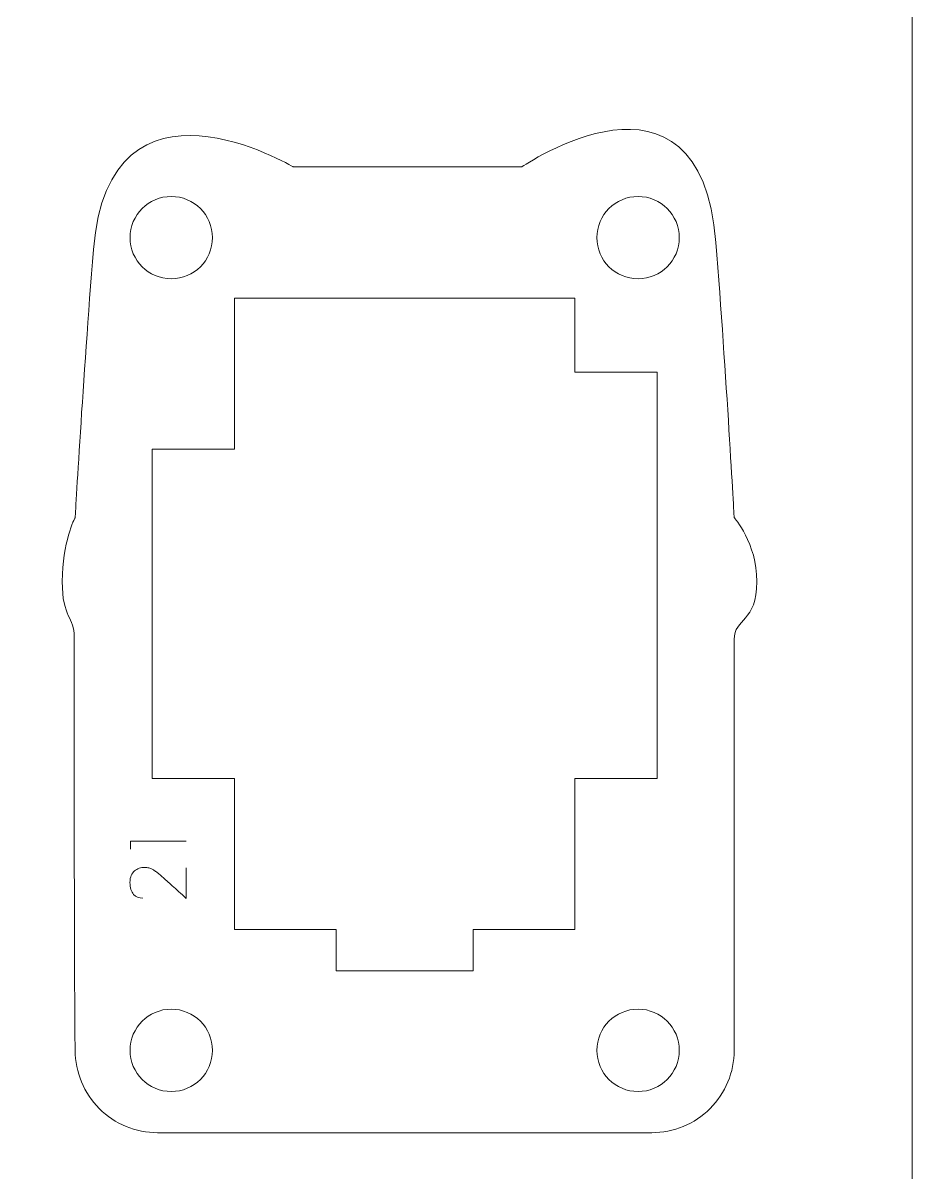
# Model space of a CAD drawing. Header units: millimetres. Extents: x 1 to 3601, y 1 to 1248.
# Drawn here: x 1252.04 to 1284.42, y 1025.66 to 1067.54 of the extents above; entities that cross this region are included whole.
import ezdxf

# ---------------------------------------------------------------- set-up
doc = ezdxf.new("R2010")
doc.units = ezdxf.units.MM
doc.layers.get('0').update_dxf_attribs({"lineweight": 5})
doc.layers.add('MARCATGE', color=1, linetype='Continuous', lineweight=5)
doc.layers.add('TALL 1', color=4, linetype='Continuous', lineweight=5)

msp = doc.modelspace()

# ---------------------------------------------------------------- linework, layer by layer
at = {"lineweight": 9}
msp.add_lwpolyline([(1284.418, 915.61), (1284.418, 1215.61), (1084.418, 1215.61), (1084.418, 915.61), (1284.418, 915.61)], close=True, dxfattribs=at)
msp.add_open_spline([(1274.941, 1027.126), (1274.941, 1027.126), (1256.941, 1027.126), (1256.941, 1027.126), (1256.941, 1027.126), (1256.145, 1027.126), (1255.382, 1027.442), (1254.82, 1028.005), (1254.82, 1028.005), (1254.257, 1028.567), (1253.941, 1029.33), (1253.941, 1030.126), (1253.941, 1030.126), (1253.92, 1030.113), (1253.896, 1039.45), (1253.905, 1045.174), (1253.905, 1045.174), (1253.907, 1045.921), (1253.469, 1045.86), (1253.469, 1047.205), (1253.469, 1047.205), (1253.469, 1048.616), (1253.926, 1049.517), (1253.941, 1049.526), (1253.941, 1049.526), (1253.941, 1049.526), (1254.224, 1054.568), (1254.606, 1059.291), (1254.606, 1059.291), (1255.176, 1066.327), (1261.885, 1062.3), (1261.885, 1062.3), (1261.885, 1062.3), (1261.885, 1062.3), (1270.204, 1062.3), (1270.204, 1062.3), (1270.204, 1062.3), (1270.204, 1062.3), (1276.706, 1066.775), (1277.276, 1059.551), (1277.276, 1059.551), (1277.658, 1054.702), (1277.941, 1049.526), (1277.941, 1049.526), (1277.941, 1049.526), (1277.941, 1049.526), (1278.769, 1048.598), (1278.769, 1047.205), (1278.769, 1047.205), (1278.769, 1045.694), (1277.941, 1045.886), (1277.941, 1045.085), (1277.941, 1045.085), (1277.941, 1039.359), (1277.941, 1030.126), (1277.941, 1030.126), (1277.941, 1030.126), (1277.941, 1029.33), (1277.625, 1028.567), (1277.062, 1028.005), (1277.062, 1028.005), (1276.499, 1027.442), (1275.736, 1027.126), (1274.941, 1027.126)], degree=3, knots=[0, 0, 0, 0, 0.058824, 0.058824, 0.058824, 0.058824, 0.117647, 0.117647, 0.117647, 0.117647, 0.176471, 0.176471, 0.176471, 0.176471, 0.235294, 0.235294, 0.235294, 0.235294, 0.294118, 0.294118, 0.294118, 0.294118, 0.352941, 0.352941, 0.352941, 0.352941, 0.411765, 0.411765, 0.411765, 0.411765, 0.470588, 0.470588, 0.470588, 0.470588, 0.529412, 0.529412, 0.529412, 0.529412, 0.588235, 0.588235, 0.588235, 0.588235, 0.647059, 0.647059, 0.647059, 0.647059, 0.705882, 0.705882, 0.705882, 0.705882, 0.764706, 0.764706, 0.764706, 0.764706, 0.823529, 0.823529, 0.823529, 0.823529, 0.882353, 0.882353, 0.882353, 0.882353, 1, 1, 1, 1], dxfattribs=at)
at = {"layer": 'MARCATGE', "lineweight": 9}
for points, knots in [([(1255.951, 1037.745), (1255.951, 1037.745), (1255.951, 1037.454), (1255.951, 1037.454), (1255.951, 1037.454), (1255.951, 1037.454), (1255.951, 1037.745), (1255.951, 1037.745), (1255.951, 1037.745), (1255.951, 1037.745), (1257.983, 1037.745), (1257.983, 1037.745), (1257.983, 1037.745), (1257.983, 1037.745), (1255.951, 1037.745), (1255.951, 1037.745)], [0, 0, 0, 0, 0.2, 0.2, 0.2, 0.2, 0.4, 0.4, 0.4, 0.4, 0.6, 0.6, 0.6, 0.6, 1, 1, 1, 1]), ([(1257.983, 1035.662), (1257.795, 1035.832), (1257.625, 1035.985), (1257.472, 1036.122), (1257.472, 1036.122), (1257.408, 1036.181), (1257.344, 1036.239), (1257.28, 1036.296), (1257.28, 1036.296), (1257.216, 1036.353), (1257.158, 1036.405), (1257.105, 1036.451), (1257.105, 1036.451), (1257.053, 1036.497), (1257.008, 1036.536), (1256.971, 1036.567), (1256.971, 1036.567), (1256.935, 1036.598), (1256.912, 1036.616), (1256.902, 1036.622), (1256.902, 1036.622), (1256.883, 1036.633), (1256.861, 1036.648), (1256.836, 1036.667), (1256.836, 1036.667), (1256.811, 1036.686), (1256.78, 1036.704), (1256.746, 1036.722), (1256.746, 1036.722), (1256.711, 1036.74), (1256.67, 1036.756), (1256.623, 1036.769), (1256.623, 1036.769), (1256.576, 1036.782), (1256.521, 1036.788), (1256.459, 1036.788), (1256.459, 1036.788), (1256.397, 1036.788), (1256.335, 1036.778), (1256.273, 1036.757), (1256.273, 1036.757), (1256.211, 1036.737), (1256.155, 1036.705), (1256.105, 1036.661), (1256.105, 1036.661), (1256.055, 1036.618), (1256.015, 1036.562), (1255.984, 1036.494), (1255.984, 1036.494), (1255.953, 1036.425), (1255.937, 1036.342), (1255.937, 1036.244), (1255.937, 1036.244), (1255.939, 1036.046), (1255.982, 1035.901), (1256.067, 1035.808), (1256.067, 1035.808), (1256.152, 1035.715), (1256.263, 1035.668), (1256.403, 1035.668), (1256.403, 1035.668), (1256.263, 1035.668), (1256.152, 1035.715), (1256.067, 1035.808), (1256.067, 1035.808), (1255.982, 1035.901), (1255.939, 1036.046), (1255.937, 1036.244), (1255.937, 1036.244), (1255.937, 1036.342), (1255.953, 1036.425), (1255.984, 1036.494), (1255.984, 1036.494), (1256.015, 1036.562), (1256.055, 1036.618), (1256.105, 1036.661), (1256.105, 1036.661), (1256.155, 1036.705), (1256.211, 1036.737), (1256.273, 1036.757), (1256.273, 1036.757), (1256.335, 1036.778), (1256.397, 1036.788), (1256.459, 1036.788), (1256.459, 1036.788), (1256.521, 1036.788), (1256.576, 1036.782), (1256.623, 1036.769), (1256.623, 1036.769), (1256.67, 1036.756), (1256.711, 1036.74), (1256.746, 1036.722), (1256.746, 1036.722), (1256.78, 1036.704), (1256.811, 1036.686), (1256.836, 1036.667), (1256.836, 1036.667), (1256.861, 1036.648), (1256.883, 1036.633), (1256.902, 1036.622), (1256.902, 1036.622), (1256.912, 1036.616), (1256.935, 1036.598), (1256.971, 1036.567), (1256.971, 1036.567), (1257.008, 1036.536), (1257.053, 1036.497), (1257.105, 1036.451), (1257.105, 1036.451), (1257.158, 1036.405), (1257.216, 1036.353), (1257.28, 1036.296), (1257.28, 1036.296), (1257.344, 1036.239), (1257.408, 1036.181), (1257.472, 1036.122), (1257.472, 1036.122), (1257.625, 1035.985), (1257.795, 1035.832), (1257.983, 1035.662), (1257.983, 1035.662), (1257.983, 1035.662), (1257.983, 1036.774), (1257.983, 1036.774), (1257.983, 1036.774), (1257.983, 1036.774), (1257.983, 1035.662), (1257.983, 1035.662)], [0, 0, 0, 0, 0.030303, 0.030303, 0.030303, 0.030303, 0.060606, 0.060606, 0.060606, 0.060606, 0.090909, 0.090909, 0.090909, 0.090909, 0.121212, 0.121212, 0.121212, 0.121212, 0.151515, 0.151515, 0.151515, 0.151515, 0.181818, 0.181818, 0.181818, 0.181818, 0.212121, 0.212121, 0.212121, 0.212121, 0.242424, 0.242424, 0.242424, 0.242424, 0.272727, 0.272727, 0.272727, 0.272727, 0.30303, 0.30303, 0.30303, 0.30303, 0.333333, 0.333333, 0.333333, 0.333333, 0.363636, 0.363636, 0.363636, 0.363636, 0.393939, 0.393939, 0.393939, 0.393939, 0.424242, 0.424242, 0.424242, 0.424242, 0.454545, 0.454545, 0.454545, 0.454545, 0.484848, 0.484848, 0.484848, 0.484848, 0.515152, 0.515152, 0.515152, 0.515152, 0.545455, 0.545455, 0.545455, 0.545455, 0.575758, 0.575758, 0.575758, 0.575758, 0.606061, 0.606061, 0.606061, 0.606061, 0.636364, 0.636364, 0.636364, 0.636364, 0.666667, 0.666667, 0.666667, 0.666667, 0.69697, 0.69697, 0.69697, 0.69697, 0.727273, 0.727273, 0.727273, 0.727273, 0.757576, 0.757576, 0.757576, 0.757576, 0.787879, 0.787879, 0.787879, 0.787879, 0.818182, 0.818182, 0.818182, 0.818182, 0.848485, 0.848485, 0.848485, 0.848485, 0.878788, 0.878788, 0.878788, 0.878788, 0.909091, 0.909091, 0.909091, 0.909091, 0.939394, 0.939394, 0.939394, 0.939394, 1, 1, 1, 1])]:
    msp.add_open_spline(points, degree=3, knots=knots, dxfattribs=at)
at = {"layer": 'TALL 1', "lineweight": 9}
for points, knots in [([(1257.441, 1061.226), (1258.269, 1061.226), (1258.941, 1060.554), (1258.941, 1059.726), (1258.941, 1059.726), (1258.941, 1058.897), (1258.269, 1058.226), (1257.441, 1058.226), (1257.441, 1058.226), (1256.612, 1058.226), (1255.941, 1058.897), (1255.941, 1059.726), (1255.941, 1059.726), (1255.941, 1060.554), (1256.612, 1061.226), (1257.441, 1061.226)], [0, 0, 0, 0, 0.2, 0.2, 0.2, 0.2, 0.4, 0.4, 0.4, 0.4, 0.6, 0.6, 0.6, 0.6, 1, 1, 1, 1]), ([(1274.441, 1061.226), (1275.269, 1061.226), (1275.941, 1060.554), (1275.941, 1059.726), (1275.941, 1059.726), (1275.941, 1058.897), (1275.269, 1058.226), (1274.441, 1058.226), (1274.441, 1058.226), (1273.612, 1058.226), (1272.941, 1058.897), (1272.941, 1059.726), (1272.941, 1059.726), (1272.941, 1060.554), (1273.612, 1061.226), (1274.441, 1061.226)], [0, 0, 0, 0, 0.2, 0.2, 0.2, 0.2, 0.4, 0.4, 0.4, 0.4, 0.6, 0.6, 0.6, 0.6, 1, 1, 1, 1]), ([(1268.441, 1033.026), (1268.441, 1033.026), (1268.441, 1034.526), (1268.441, 1034.526), (1268.441, 1034.526), (1268.441, 1034.526), (1272.141, 1034.526), (1272.141, 1034.526), (1272.141, 1034.526), (1272.141, 1034.526), (1272.141, 1040.026), (1272.141, 1040.026), (1272.141, 1040.026), (1272.141, 1040.026), (1275.141, 1040.026), (1275.141, 1040.026), (1275.141, 1040.026), (1275.141, 1040.026), (1275.141, 1054.826), (1275.141, 1054.826), (1275.141, 1054.826), (1275.141, 1054.826), (1272.141, 1054.826), (1272.141, 1054.826), (1272.141, 1054.826), (1272.141, 1054.826), (1272.141, 1057.526), (1272.141, 1057.526), (1272.141, 1057.526), (1272.141, 1057.526), (1259.741, 1057.526), (1259.741, 1057.526), (1259.741, 1057.526), (1259.741, 1057.526), (1259.741, 1052.026), (1259.741, 1052.026), (1259.741, 1052.026), (1259.741, 1052.026), (1256.741, 1052.026), (1256.741, 1052.026), (1256.741, 1052.026), (1256.741, 1052.026), (1256.741, 1040.026), (1256.741, 1040.026), (1256.741, 1040.026), (1256.741, 1040.026), (1259.741, 1040.026), (1259.741, 1040.026), (1259.741, 1040.026), (1259.741, 1040.026), (1259.741, 1034.526), (1259.741, 1034.526), (1259.741, 1034.526), (1259.741, 1034.526), (1263.441, 1034.526), (1263.441, 1034.526), (1263.441, 1034.526), (1263.441, 1034.526), (1263.441, 1033.026), (1263.441, 1033.026), (1263.441, 1033.026), (1263.441, 1033.026), (1268.441, 1033.026), (1268.441, 1033.026)], [0, 0, 0, 0, 0.058824, 0.058824, 0.058824, 0.058824, 0.117647, 0.117647, 0.117647, 0.117647, 0.176471, 0.176471, 0.176471, 0.176471, 0.235294, 0.235294, 0.235294, 0.235294, 0.294118, 0.294118, 0.294118, 0.294118, 0.352941, 0.352941, 0.352941, 0.352941, 0.411765, 0.411765, 0.411765, 0.411765, 0.470588, 0.470588, 0.470588, 0.470588, 0.529412, 0.529412, 0.529412, 0.529412, 0.588235, 0.588235, 0.588235, 0.588235, 0.647059, 0.647059, 0.647059, 0.647059, 0.705882, 0.705882, 0.705882, 0.705882, 0.764706, 0.764706, 0.764706, 0.764706, 0.823529, 0.823529, 0.823529, 0.823529, 0.882353, 0.882353, 0.882353, 0.882353, 1, 1, 1, 1]), ([(1257.441, 1031.626), (1258.269, 1031.626), (1258.941, 1030.954), (1258.941, 1030.126), (1258.941, 1030.126), (1258.941, 1029.297), (1258.269, 1028.626), (1257.441, 1028.626), (1257.441, 1028.626), (1256.612, 1028.626), (1255.941, 1029.297), (1255.941, 1030.126), (1255.941, 1030.126), (1255.941, 1030.954), (1256.612, 1031.626), (1257.441, 1031.626)], [0, 0, 0, 0, 0.2, 0.2, 0.2, 0.2, 0.4, 0.4, 0.4, 0.4, 0.6, 0.6, 0.6, 0.6, 1, 1, 1, 1]), ([(1274.441, 1031.626), (1275.269, 1031.626), (1275.941, 1030.954), (1275.941, 1030.126), (1275.941, 1030.126), (1275.941, 1029.297), (1275.269, 1028.626), (1274.441, 1028.626), (1274.441, 1028.626), (1273.612, 1028.626), (1272.941, 1029.297), (1272.941, 1030.126), (1272.941, 1030.126), (1272.941, 1030.954), (1273.612, 1031.626), (1274.441, 1031.626)], [0, 0, 0, 0, 0.2, 0.2, 0.2, 0.2, 0.4, 0.4, 0.4, 0.4, 0.6, 0.6, 0.6, 0.6, 1, 1, 1, 1])]:
    msp.add_open_spline(points, degree=3, knots=knots, dxfattribs=at)

doc.saveas('drawing.dxf')
